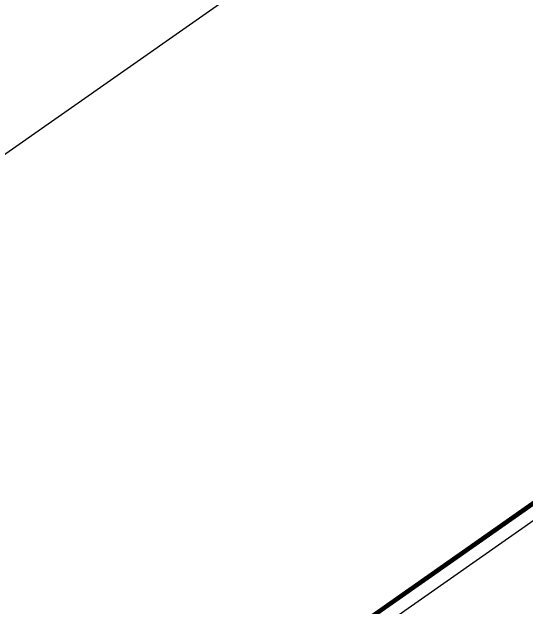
# Model space of a CAD drawing. Header units: millimetres. Extents: x 152904052 to 153933663, y 538271515 to 539240469.
# Drawn here: x 153457601 to 153458421, y 538574817 to 538575765 of the extents above; entities that cross this region are included whole.
import ezdxf

# ---------------------------------------------------------------- set-up
doc = ezdxf.new("R2010")
doc.units = ezdxf.units.MM
doc.layers.add('POWR', color=5, linetype='Continuous')

msp = doc.modelspace()

# ---------------------------------------------------------------- linework, layer by layer
at = {"layer": 'POWR', "color": 7}
for p, q in [((153458561.65, 538575075.71), (153457660.58, 538574444.78)), ((153458562.56, 538575074.4), (153457661.5, 538574443.47)), ((153458560.75, 538575071.42), (153457664.92, 538574444.16)), ((153457674.9, 538574450.65), (153458551.39, 538575064.38)), ((153457676.71, 538574450.33), (153458551.07, 538575062.57)), ((153458552.43, 538575038.49), (153457698.87, 538574440.82))]:
    msp.add_line(p, q, dxfattribs=at)
msp.add_lwpolyline([(153469780.41, 538584074.55), (153471663.23, 538581385.62), (153446937.23, 538564042.24), (153445040.3, 538566751.34), (153469780.41, 538584074.55)], dxfattribs=at)

doc.saveas('drawing.dxf')
